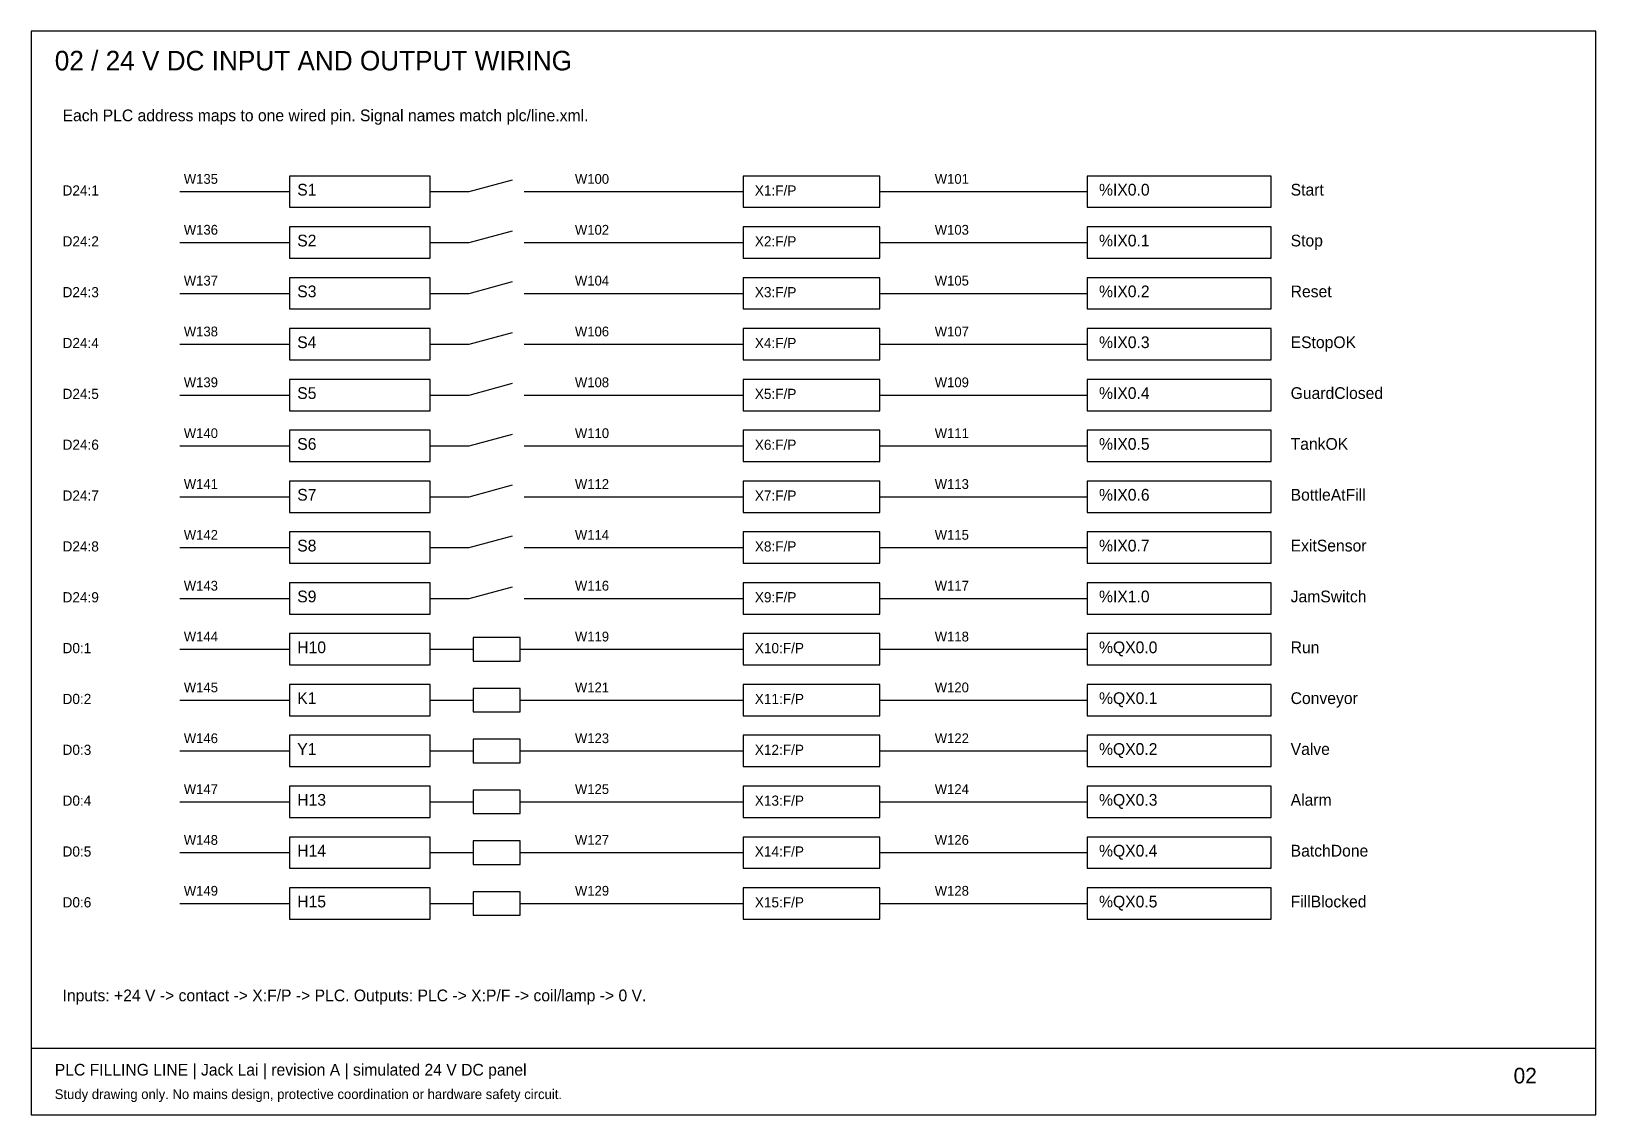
# Paper-space layout 'IO' of a CAD drawing. Header units: millimetres. Extents: x 10 to 410, y 10 to 287.
import ezdxf

# ---------------------------------------------------------------- set-up
doc = ezdxf.new("R2010")
doc.units = ezdxf.units.MM

psp = doc.layouts.new('IO')

# ---------------------------------------------------------------- linework, layer by layer
for p, q in [((122, 246), (133, 249)), ((48, 246), (76, 246)), ((112, 246), (122, 246)), ((136, 246), (192, 246)), ((227, 246), (280, 246)), ((122, 233), (133, 236)), ((48, 233), (76, 233)), ((112, 233), (122, 233)), ((136, 233), (192, 233)), ((227, 233), (280, 233)), ((48, 220), (76, 220)), ((112, 220), (122, 220)), ((122, 220), (133, 223)), ((136, 220), (192, 220)), ((227, 220), (280, 220)), ((122, 207), (133, 210)), ((48, 207), (76, 207)), ((112, 207), (122, 207)), ((136, 207), (192, 207)), ((227, 207), (280, 207)), ((122, 194), (133, 197)), ((48, 194), (76, 194)), ((112, 194), (122, 194)), ((136, 194), (192, 194)), ((227, 194), (280, 194)), ((122, 181), (133, 184)), ((48, 181), (76, 181)), ((112, 181), (122, 181)), ((136, 181), (192, 181)), ((227, 181), (280, 181)), ((48, 168), (76, 168)), ((112, 168), (122, 168)), ((122, 168), (133, 171)), ((136, 168), (192, 168)), ((227, 168), (280, 168)), ((122, 155), (133, 158)), ((48, 155), (76, 155)), ((112, 155), (122, 155)), ((136, 155), (192, 155)), ((227, 155), (280, 155)), ((122, 142), (133, 145)), ((48, 142), (76, 142)), ((112, 142), (122, 142)), ((136, 142), (192, 142)), ((227, 142), (280, 142)), ((48, 129), (76, 129)), ((112, 129), (123, 129)), ((135, 129), (192, 129)), ((227, 129), (280, 129)), ((48, 116), (76, 116)), ((112, 116), (123, 116)), ((135, 116), (192, 116)), ((227, 116), (280, 116)), ((48, 103), (76, 103)), ((112, 103), (123, 103)), ((135, 103), (192, 103)), ((227, 103), (280, 103)), ((48, 90), (76, 90)), ((112, 90), (123, 90)), ((135, 90), (192, 90)), ((227, 90), (280, 90)), ((48, 77), (76, 77)), ((112, 77), (123, 77)), ((135, 77), (192, 77)), ((227, 77), (280, 77)), ((48, 64), (76, 64)), ((112, 64), (123, 64)), ((135, 64), (192, 64)), ((227, 64), (280, 64)), ((10, 27), (410, 27))]:
    psp.add_line(p, q)
for points in [[(10, 10), (410, 10), (410, 287), (10, 287)], [(76, 242), (112, 242), (112, 250), (76, 250)], [(192, 242), (227, 242), (227, 250), (192, 250)], [(280, 242), (327, 242), (327, 250), (280, 250)], [(76, 229), (112, 229), (112, 237), (76, 237)], [(192, 229), (227, 229), (227, 237), (192, 237)], [(280, 229), (327, 229), (327, 237), (280, 237)], [(76, 216), (112, 216), (112, 224), (76, 224)], [(192, 216), (227, 216), (227, 224), (192, 224)], [(280, 216), (327, 216), (327, 224), (280, 224)], [(76, 203), (112, 203), (112, 211), (76, 211)], [(192, 203), (227, 203), (227, 211), (192, 211)], [(280, 203), (327, 203), (327, 211), (280, 211)], [(76, 190), (112, 190), (112, 198), (76, 198)], [(192, 190), (227, 190), (227, 198), (192, 198)], [(280, 190), (327, 190), (327, 198), (280, 198)], [(76, 177), (112, 177), (112, 185), (76, 185)], [(192, 177), (227, 177), (227, 185), (192, 185)], [(280, 177), (327, 177), (327, 185), (280, 185)], [(76, 164), (112, 164), (112, 172), (76, 172)], [(192, 164), (227, 164), (227, 172), (192, 172)], [(280, 164), (327, 164), (327, 172), (280, 172)], [(76, 151), (112, 151), (112, 159), (76, 159)], [(192, 151), (227, 151), (227, 159), (192, 159)], [(280, 151), (327, 151), (327, 159), (280, 159)], [(76, 138), (112, 138), (112, 146), (76, 146)], [(192, 138), (227, 138), (227, 146), (192, 146)], [(280, 138), (327, 138), (327, 146), (280, 146)], [(76, 125), (112, 125), (112, 133), (76, 133)], [(123, 126), (135, 126), (135, 132), (123, 132)], [(192, 125), (227, 125), (227, 133), (192, 133)], [(280, 125), (327, 125), (327, 133), (280, 133)], [(76, 112), (112, 112), (112, 120), (76, 120)], [(192, 112), (227, 112), (227, 120), (192, 120)], [(280, 112), (327, 112), (327, 120), (280, 120)], [(123, 113), (135, 113), (135, 119), (123, 119)], [(76, 99), (112, 99), (112, 107), (76, 107)], [(123, 100), (135, 100), (135, 106), (123, 106)], [(192, 99), (227, 99), (227, 107), (192, 107)], [(280, 99), (327, 99), (327, 107), (280, 107)], [(76, 86), (112, 86), (112, 94), (76, 94)], [(123, 87), (135, 87), (135, 93), (123, 93)], [(192, 86), (227, 86), (227, 94), (192, 94)], [(280, 86), (327, 86), (327, 94), (280, 94)], [(76, 73), (112, 73), (112, 81), (76, 81)], [(123, 74), (135, 74), (135, 80), (123, 80)], [(192, 73), (227, 73), (227, 81), (192, 81)], [(280, 73), (327, 73), (327, 81), (280, 81)], [(76, 60), (112, 60), (112, 68), (76, 68)], [(192, 60), (227, 60), (227, 68), (192, 68)], [(280, 60), (327, 60), (327, 68), (280, 68)], [(123, 61), (135, 61), (135, 67), (123, 67)]]:
    psp.add_lwpolyline(points, close=True)

# ---------------------------------------------------------------- texts
for s, height, p in [('02 / 24 V DC INPUT AND OUTPUT WIRING', 5, (16, 277)), ('Each PLC address maps to one wired pin. Signal names match plc/line.xml.', 3, (18, 264)), ('W135', 2.5, (49, 248)), ('S1', 3, (78, 245)), ('W100', 2.5, (149, 248)), ('W101', 2.5, (241, 248)), ('%IX0.0', 3, (283, 245)), ('Start', 3, (332, 245)), ('D24:1', 2.6, (18, 245)), ('X1:F/P', 2.6, (195, 245)), ('W136', 2.5, (49, 235)), ('W102', 2.5, (149, 235)), ('W103', 2.5, (241, 235)), ('D24:2', 2.6, (18, 232)), ('S2', 3, (78, 232)), ('X2:F/P', 2.6, (195, 232)), ('%IX0.1', 3, (283, 232)), ('Stop', 3, (332, 232)), ('W137', 2.5, (49, 222)), ('W104', 2.5, (149, 222)), ('W105', 2.5, (241, 222)), ('D24:3', 2.6, (18, 219)), ('S3', 3, (78, 219)), ('X3:F/P', 2.6, (195, 219)), ('%IX0.2', 3, (283, 219)), ('Reset', 3, (332, 219)), ('D24:4', 2.6, (18, 206)), ('W138', 2.5, (49, 209)), ('S4', 3, (78, 206)), ('W106', 2.5, (149, 209)), ('X4:F/P', 2.6, (195, 206)), ('W107', 2.5, (241, 209)), ('%IX0.3', 3, (283, 206)), ('EStopOK', 3, (332, 206)), ('W139', 2.5, (49, 196)), ('S5', 3, (78, 193)), ('W108', 2.5, (149, 196)), ('W109', 2.5, (241, 196)), ('%IX0.4', 3, (283, 193)), ('GuardClosed', 3, (332, 193)), ('D24:5', 2.6, (18, 193)), ('X5:F/P', 2.6, (195, 193)), ('W140', 2.5, (49, 183)), ('W110', 2.5, (149, 183)), ('W111', 2.5, (241, 183)), ('D24:6', 2.6, (18, 180)), ('S6', 3, (78, 180)), ('X6:F/P', 2.6, (195, 180)), ('%IX0.5', 3, (283, 180)), ('TankOK', 3, (332, 180)), ('W141', 2.5, (49, 170)), ('W112', 2.5, (149, 170)), ('W113', 2.5, (241, 170)), ('D24:7', 2.6, (18, 167)), ('S7', 3, (78, 167)), ('X7:F/P', 2.6, (195, 167)), ('%IX0.6', 3, (283, 167)), ('BottleAtFill', 3, (332, 167)), ('D24:8', 2.6, (18, 154)), ('W142', 2.5, (49, 157)), ('S8', 3, (78, 154)), ('W114', 2.5, (149, 157)), ('X8:F/P', 2.6, (195, 154)), ('W115', 2.5, (241, 157)), ('%IX0.7', 3, (283, 154)), ('ExitSensor', 3, (332, 154)), ('W143', 2.5, (49, 144)), ('S9', 3, (78, 141)), ('W116', 2.5, (149, 144)), ('W117', 2.5, (241, 144)), ('%IX1.0', 3, (283, 141)), ('JamSwitch', 3, (332, 141)), ('D24:9', 2.6, (18, 141)), ('X9:F/P', 2.6, (195, 141)), ('W144', 2.5, (49, 131)), ('W119', 2.5, (149, 131)), ('W118', 2.5, (241, 131)), ('D0:1', 2.6, (18, 128)), ('H10', 3, (78, 128)), ('X10:F/P', 2.6, (195, 128)), ('%QX0.0', 3, (283, 128)), ('Run', 3, (332, 128)), ('W145', 2.5, (49, 118)), ('W121', 2.5, (149, 118)), ('W120', 2.5, (241, 118)), ('D0:2', 2.6, (18, 115)), ('K1', 3, (78, 115)), ('X11:F/P', 2.6, (195, 115)), ('%QX0.1', 3, (283, 115)), ('Conveyor', 3, (332, 115)), ('D0:3', 2.6, (18, 102)), ('W146', 2.5, (49, 105)), ('Y1', 3, (78, 102)), ('W123', 2.5, (149, 105)), ('X12:F/P', 2.6, (195, 102)), ('W122', 2.5, (241, 105)), ('%QX0.2', 3, (283, 102)), ('Valve', 3, (332, 102)), ('W147', 2.5, (49, 92)), ('H13', 3, (78, 89)), ('W125', 2.5, (149, 92)), ('W124', 2.5, (241, 92)), ('%QX0.3', 3, (283, 89)), ('Alarm', 3, (332, 89)), ('D0:4', 2.6, (18, 89)), ('X13:F/P', 2.6, (195, 89)), ('W148', 2.5, (49, 79)), ('W127', 2.5, (149, 79)), ('W126', 2.5, (241, 79)), ('D0:5', 2.6, (18, 76)), ('H14', 3, (78, 76)), ('X14:F/P', 2.6, (195, 76)), ('%QX0.4', 3, (283, 76)), ('BatchDone', 3, (332, 76)), ('W149', 2.5, (49, 66)), ('W129', 2.5, (149, 66)), ('W128', 2.5, (241, 66)), ('D0:6', 2.6, (18, 63)), ('H15', 3, (78, 63)), ('X15:F/P', 2.6, (195, 63)), ('%QX0.5', 3, (283, 63)), ('FillBlocked', 3, (332, 63)), ('Inputs: +24 V -> contact -> X:F/P -> PLC. Outputs: PLC -> X:P/F -> coil/lamp -> 0 V.', 3, (18, 39)), ('PLC FILLING LINE | Jack Lai | revision A | simulated 24 V DC panel', 3, (16, 20)), ('02', 4, (389, 18)), ('Study drawing only. No mains design, protective coordination or hardware safety circuit.', 2.5, (16, 14))]:
    psp.add_text(s, height=height).set_placement(p)

doc.saveas('drawing.dxf')
